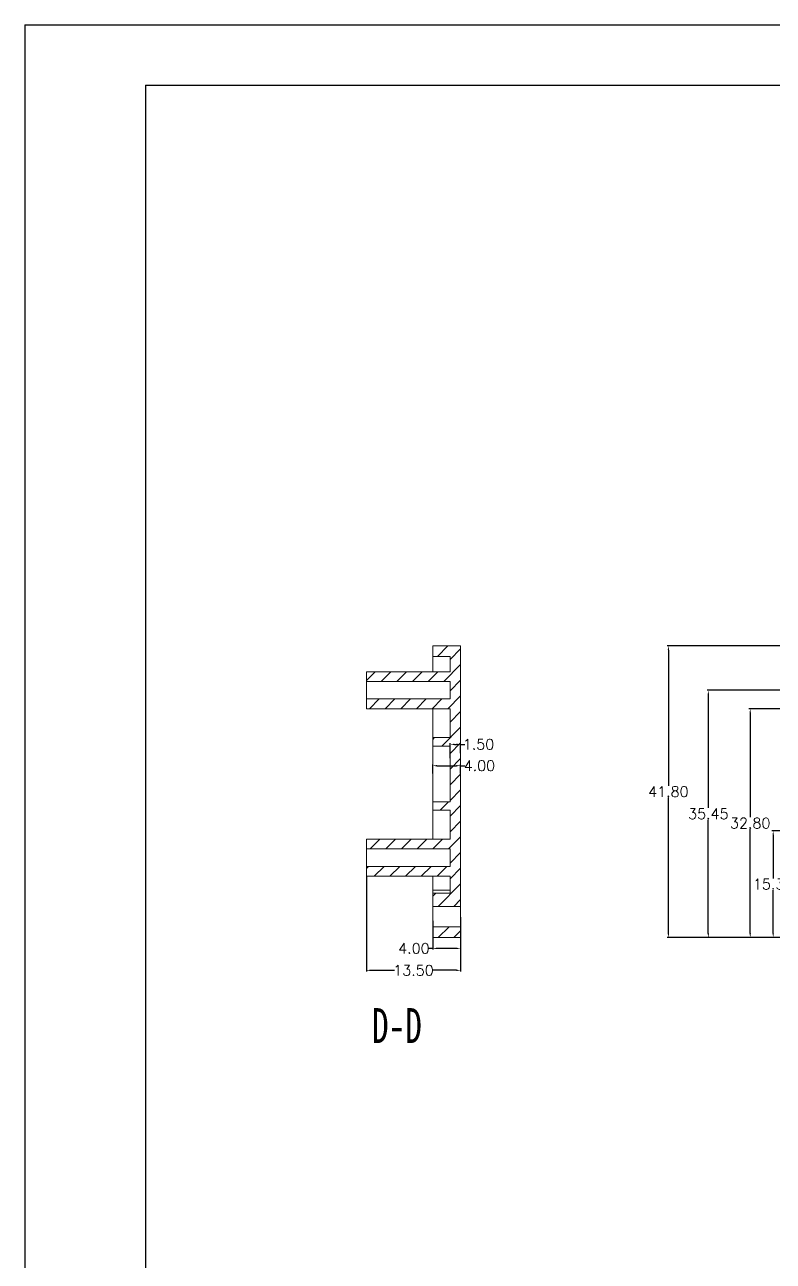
# Model space of a CAD drawing. Header units: inches. Extents: x 1696 to 3185, y 390 to 766.
# Drawn here: x 2059.2 to 2166.4, y 575.3 to 752.5 of the extents above; entities that cross this region are included whole.
import ezdxf

# ---------------------------------------------------------------- set-up
doc = ezdxf.new("R2010")
doc.units = ezdxf.units.IN
doc.header["$LTSCALE"] = 15
doc.styles.add('SLDTEXTSTYLE6', font='TXT', dxfattribs={"width": 0.7})
doc.styles.get("Standard").update_dxf_attribs({"font": 'txt', "bigfont": 'gbcbig.shx'})
doc.dimstyles.new('2', dxfattribs={"dimtxt": 1.5, "dimasz": 0.6, "dimexe": 0.18, "dimexo": 0.0625, "dimgap": 0.09, "dimtad": 0, "dimtih": 1, "dimtoh": 1, "dimzin": 0, "dimdsep": 46, "dimtxsty": 'Standard', "dimcen": 0, "dimadec": 0, "dimazin": 2, "dimtfac": 1, "dimtofl": 0, "dimtmove": 0, "dimatfit": 3, "dimfxl": 1, "dimtolj": 1, "dimtzin": 0, "dimarcsym": 0})
pattern_1 = [(45, (-34.4272, 0), (-1.122532, 1.122532), [])]

# ---------------------------------------------------------------- blocks, each defined once
blk = doc.blocks.new('*D321')
at = {"color": 0, "lineweight": -2}
for p, q in [((2117.6, 624.07), (2117.6, 619.96)), ((2121.6, 624.07), (2121.6, 619.96)), ((2117.6, 620.14), (2117, 620.14)), ((2121, 620.14), (2118.2, 620.14))]:
    blk.add_line(p, q, dxfattribs=at)
at = {"color": 0}
for points in [[(2118.2, 620.24), (2118.2, 620.04), (2117.6, 620.14)], [(2121, 620.24), (2121, 620.04), (2121.6, 620.14)]]:
    blk.add_solid(points, dxfattribs=at)
at = {"layer": 'Defpoints', "color": 0}
for p in [(2117.6, 624.13), (2121.6, 624.13), (2117.6, 620.14)]:
    blk.add_point(p, dxfattribs=at)
at = {"color": 0, "insert": (2114.91, 620.14), "char_height": 1.5, "attachment_point": 5}
blk.add_mtext('\\A1;4.00', dxfattribs=at)
blk = doc.blocks.new('*D322')
at = {"color": 0, "lineweight": -2}
for p, q in [((2108.1, 630.43), (2108.1, 616.82)), ((2121.6, 624.63), (2121.6, 616.82)), ((2108.7, 617), (2112.13, 617)), ((2121, 617), (2117.56, 617))]:
    blk.add_line(p, q, dxfattribs=at)
at = {"color": 0}
for points in [[(2108.7, 617.1), (2108.7, 616.9), (2108.1, 617)], [(2121, 617.1), (2121, 616.9), (2121.6, 617)]]:
    blk.add_solid(points, dxfattribs=at)
at = {"layer": 'Defpoints', "color": 0}
for p in [(2108.1, 630.49), (2121.6, 624.69), (2108.1, 617)]:
    blk.add_point(p, dxfattribs=at)
at = {"color": 0, "insert": (2114.85, 617), "char_height": 1.5, "attachment_point": 5}
blk.add_mtext('\\A1;13.50', dxfattribs=at)
blk = doc.blocks.new('*D323')
at = {"color": 0, "lineweight": -2}
for p, q in [((2117.6, 645.2), (2117.6, 646.5)), ((2118.2, 646.32), (2121, 646.32)), ((2121.6, 645.2), (2121.6, 646.5)), ((2121.6, 646.32), (2122.2, 646.32))]:
    blk.add_line(p, q, dxfattribs=at)
at = {"color": 0}
for points in [[(2118.2, 646.42), (2118.2, 646.22), (2117.6, 646.32)], [(2121, 646.42), (2121, 646.22), (2121.6, 646.32)]]:
    blk.add_solid(points, dxfattribs=at)
at = {"layer": 'Defpoints', "color": 0}
for p in [(2117.6, 645.14), (2121.6, 646.32), (2121.6, 645.14)]:
    blk.add_point(p, dxfattribs=at)
at = {"color": 0, "insert": (2124.29, 646.32), "char_height": 1.5, "attachment_point": 5}
blk.add_mtext('\\A1;4.00', dxfattribs=at)
blk = doc.blocks.new('*D324')
at = {"color": 0, "lineweight": -2}
for p, q in [((2120.1, 647.4), (2120.1, 649.56)), ((2120.7, 649.38), (2121, 649.38)), ((2121.6, 648.12), (2121.6, 649.56)), ((2121.6, 649.38), (2122.2, 649.38))]:
    blk.add_line(p, q, dxfattribs=at)
at = {"color": 0}
for points in [[(2120.7, 649.48), (2120.7, 649.28), (2120.1, 649.38)], [(2121, 649.48), (2121, 649.28), (2121.6, 649.38)]]:
    blk.add_solid(points, dxfattribs=at)
at = {"layer": 'Defpoints', "color": 0}
for p in [(2121.6, 649.38), (2120.1, 647.34), (2121.6, 648.06)]:
    blk.add_point(p, dxfattribs=at)
at = {"color": 0, "insert": (2124.16, 649.38), "char_height": 1.5, "attachment_point": 5}
blk.add_mtext('\\A1;1.50', dxfattribs=at)
blk = doc.blocks.new('*D342')
at = {"color": 0, "lineweight": -2}
for p, q in [((2188.31, 636.99), (2166.19, 636.99)), ((2166.37, 636.39), (2166.37, 630.18)), ((2166.37, 622.29), (2166.37, 628.5)), ((2193.3, 621.69), (2166.19, 621.69))]:
    blk.add_line(p, q, dxfattribs=at)
at = {"color": 0}
for points in [[(2166.27, 636.39), (2166.47, 636.39), (2166.37, 636.99)], [(2166.27, 622.29), (2166.47, 622.29), (2166.37, 621.69)]]:
    blk.add_solid(points, dxfattribs=at)
at = {"layer": 'Defpoints', "color": 0}
for p in [(2166.37, 636.99), (2188.37, 636.99), (2193.36, 621.69)]:
    blk.add_point(p, dxfattribs=at)
at = {"color": 0, "insert": (2166.37, 629.34), "char_height": 1.5, "attachment_point": 5}
blk.add_mtext('\\A1;15.30', dxfattribs=at)
blk = doc.blocks.new('*D343')
at = {"color": 0, "lineweight": -2}
for p, q in [((2187.31, 654.49), (2162.9, 654.49)), ((2163.08, 653.89), (2163.08, 638.93)), ((2163.08, 622.29), (2163.08, 637.25)), ((2193.23, 621.69), (2162.9, 621.69))]:
    blk.add_line(p, q, dxfattribs=at)
at = {"color": 0}
for points in [[(2162.98, 653.89), (2163.18, 653.89), (2163.08, 654.49)], [(2162.98, 622.29), (2163.18, 622.29), (2163.08, 621.69)]]:
    blk.add_solid(points, dxfattribs=at)
at = {"layer": 'Defpoints', "color": 0}
for p in [(2163.08, 654.49), (2187.37, 654.49), (2193.3, 621.69)]:
    blk.add_point(p, dxfattribs=at)
at = {"color": 0, "insert": (2163.08, 638.09), "char_height": 1.5, "attachment_point": 5}
blk.add_mtext('\\A1;32.80', dxfattribs=at)
blk = doc.blocks.new('*D344')
at = {"color": 0, "lineweight": -2}
for p, q in [((2192.46, 657.14), (2156.9, 657.14)), ((2157.08, 656.54), (2157.08, 640.26)), ((2157.08, 622.29), (2157.08, 638.58)), ((2193.3, 621.69), (2156.9, 621.69))]:
    blk.add_line(p, q, dxfattribs=at)
at = {"color": 0}
for points in [[(2156.98, 656.54), (2157.18, 656.54), (2157.08, 657.14)], [(2156.98, 622.29), (2157.18, 622.29), (2157.08, 621.69)]]:
    blk.add_solid(points, dxfattribs=at)
at = {"layer": 'Defpoints', "color": 0}
for p in [(2157.08, 657.14), (2192.52, 657.14), (2193.36, 621.69)]:
    blk.add_point(p, dxfattribs=at)
at = {"color": 0, "insert": (2157.08, 639.42), "char_height": 1.5, "attachment_point": 5}
blk.add_mtext('\\A1;35.45', dxfattribs=at)
blk = doc.blocks.new('*D345')
at = {"color": 0, "lineweight": -2}
for p, q in [((2194.24, 663.49), (2151.18, 663.49)), ((2151.36, 662.89), (2151.36, 643.43)), ((2151.36, 622.29), (2151.36, 641.75)), ((2194.24, 621.69), (2151.18, 621.69))]:
    blk.add_line(p, q, dxfattribs=at)
at = {"color": 0}
for points in [[(2151.26, 662.89), (2151.46, 662.89), (2151.36, 663.49)], [(2151.26, 622.29), (2151.46, 622.29), (2151.36, 621.69)]]:
    blk.add_solid(points, dxfattribs=at)
at = {"layer": 'Defpoints', "color": 0}
for p in [(2151.36, 663.49), (2194.3, 663.49), (2194.3, 621.69)]:
    blk.add_point(p, dxfattribs=at)
at = {"color": 0, "insert": (2151.36, 642.59), "char_height": 1.5, "attachment_point": 5}
blk.add_mtext('\\A1;41.80', dxfattribs=at)

msp = doc.modelspace()

# ---------------------------------------------------------------- hatches: boundary and pattern name
at = {"linetype": 'Continuous', "lineweight": 0}
h = msp.add_hatch(dxfattribs=at)
h.set_pattern_fill('ANSI31', color=4, scale=0.5, style=0)
h.set_pattern_definition(pattern_1)
h.paths.add_polyline_path([(2117.599, 661.991), (2120.099, 661.991), (2120.099, 659.791), (2108.099, 659.791), (2108.099, 658.391), (2120.099, 658.391), (2120.099, 655.891), (2108.099, 655.891), (2108.099, 654.491), (2120.099, 654.491), (2120.099, 650.341), (2117.599, 650.341), (2117.599, 649.141), (2120.099, 649.141), (2120.099, 641.141), (2117.599, 641.141), (2117.599, 639.941), (2120.099, 639.941), (2120.099, 635.791), (2108.099, 635.791), (2108.099, 634.391), (2120.099, 634.391), (2120.099, 631.891), (2108.099, 631.891), (2108.099, 630.491), (2120.099, 630.491), (2120.099, 628.078), (2117.599, 628.078), (2117.599, 626.15), (2121.599, 626.15), (2121.599, 663.491), (2117.599, 663.491)], flags=0)
h = msp.add_hatch(dxfattribs=at)
h.set_pattern_fill('ANSI31', color=4, scale=0.5, style=0)
h.set_pattern_definition(pattern_1)
h.paths.add_polyline_path([(2117.599, 621.691), (2121.599, 621.691), (2121.599, 623.233), (2117.599, 623.233)], flags=0)

# ---------------------------------------------------------------- linework, layer by layer
for p, q in [((2059.168, 752.493), (2572.384, 752.493)), ((2059.168, 752.493), (2059.168, 389.613)), ((2076.448, 743.853), (2563.744, 743.853)), ((2076.448, 743.853), (2076.448, 398.253))]:
    msp.add_line(p, q)
at = {"color": 7, "linetype": 'Continuous', "lineweight": 15}
for p, q in [((2117.599, 661.991), (2117.599, 663.491)), ((2121.599, 663.491), (2117.599, 663.491)), ((2121.599, 663.491), (2121.599, 626.15)), ((2117.599, 661.991), (2120.099, 661.991)), ((2117.599, 659.791), (2117.599, 661.991)), ((2120.099, 661.991), (2120.099, 659.791)), ((2108.099, 658.391), (2108.099, 659.791)), ((2120.099, 659.791), (2108.099, 659.791)), ((2108.099, 658.391), (2120.099, 658.391)), ((2108.099, 658.391), (2108.099, 655.891)), ((2120.099, 658.391), (2120.099, 655.891)), ((2108.099, 654.491), (2108.099, 655.891)), ((2120.099, 655.891), (2108.099, 655.891)), ((2108.099, 654.491), (2120.099, 654.491)), ((2117.599, 654.491), (2117.599, 650.341)), ((2120.099, 654.491), (2120.099, 650.341)), ((2117.599, 649.141), (2117.599, 650.341)), ((2120.099, 650.341), (2117.599, 650.341)), ((2117.599, 649.141), (2120.099, 649.141)), ((2117.599, 649.141), (2117.599, 641.141)), ((2120.099, 649.141), (2120.099, 641.141)), ((2117.599, 639.941), (2117.599, 641.141)), ((2120.099, 641.141), (2117.599, 641.141)), ((2117.599, 639.941), (2120.099, 639.941)), ((2117.599, 639.941), (2117.599, 635.791)), ((2120.099, 639.941), (2120.099, 635.791)), ((2108.099, 634.391), (2108.099, 635.791)), ((2120.099, 635.791), (2108.099, 635.791)), ((2108.099, 634.391), (2120.099, 634.391)), ((2108.099, 634.391), (2108.099, 631.891)), ((2120.099, 634.391), (2120.099, 631.891)), ((2108.099, 630.491), (2108.099, 631.891)), ((2120.099, 631.891), (2108.099, 631.891)), ((2108.099, 630.491), (2120.099, 630.491)), ((2117.599, 628.491), (2117.599, 630.491)), ((2120.099, 630.491), (2120.099, 628.078)), ((2117.599, 628.491), (2120.099, 628.491)), ((2117.599, 628.078), (2117.599, 628.491)), ((2117.599, 626.15), (2117.599, 628.078)), ((2117.599, 628.078), (2120.099, 628.078)), ((2117.599, 626.15), (2121.599, 626.15)), ((2117.599, 626.15), (2117.599, 623.233)), ((2121.599, 623.233), (2121.599, 626.15)), ((2117.599, 621.691), (2117.599, 623.233)), ((2121.599, 623.233), (2117.599, 623.233)), ((2121.599, 623.233), (2121.599, 621.691)), ((2121.599, 621.691), (2117.599, 621.691))]:
    msp.add_line(p, q, dxfattribs=at)

# ---------------------------------------------------------------- texts
at = {"color": 7, "linetype": 'Continuous', "insert": (2108.904, 611.582), "char_height": 5, "attachment_point": 1, "style": 'SLDTEXTSTYLE6'}
msp.add_mtext('D-D', dxfattribs=at)

# ---------------------------------------------------------------- dimensions: what is measured, and where the dimension line sits
for base, p1, p2, picture, middle in [((2151.363, 663.491), (2194.3, 621.691), (2194.3, 663.491), '*D345', (2151.363, 642.591)), ((2157.078, 657.141), (2193.358, 621.691), (2192.52, 657.141), '*D344', (2157.078, 639.416)), ((2163.08, 654.491), (2193.296, 621.691), (2187.37, 654.491), '*D343', (2163.08, 638.091)), ((2166.369, 636.991), (2193.358, 621.691), (2188.37, 636.991), '*D342', (2166.369, 629.341))]:
    dim = msp.add_linear_dim(base=base, p1=p1, p2=p2, angle=90, dimstyle='2')
    dim.commit()
    dim.dimension.update_dxf_attribs({"geometry": picture, "text_midpoint": middle})
for base, p1, p2, picture, middle in [((2121.599, 649.38), (2120.099, 647.336), (2121.599, 648.06), '*D324', (2124.164, 649.38)), ((2121.599, 646.323), (2117.599, 645.141), (2121.599, 645.141), '*D323', (2124.289, 646.323)), ((2108.099, 617.003), (2121.599, 624.691), (2108.099, 630.491), '*D322', (2114.849, 617.003)), ((2117.599, 620.144), (2121.599, 624.131), (2117.599, 624.131), '*D321', (2114.909, 620.144))]:
    dim = msp.add_linear_dim(base=base, p1=p1, p2=p2, dimstyle='2')
    dim.commit()
    dim.dimension.update_dxf_attribs({"geometry": picture, "text_midpoint": middle})

doc.saveas('drawing.dxf')
